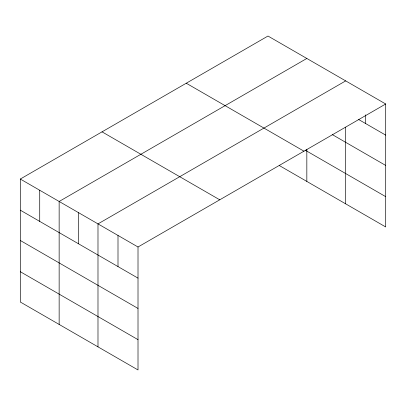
<?xml version="1.0" encoding="UTF-8"?>
<svg xmlns="http://www.w3.org/2000/svg" width="406" height="406" viewBox="0 0 406 406"><rect width="100%" height="100%" fill="white"/><g stroke="black" fill="none" stroke-linecap="round" stroke-linejoin="round"><path stroke-width="0.61" d="M20.3 179.041L138.01 246.995L138.01 369.962L20.3 302.008L20.3 179.041L267.99 36.038L385.7 103.992L385.7 226.959L279.323 165.541M306.834 58.464L59.144 201.467L59.144 324.43M345.679 80.89L97.988 223.894L97.988 346.856M138.01 246.995L385.7 103.992M358.66 119.521L385.7 135.132M332.189 134.543L385.7 165.435M305.216 150.19L385.7 196.656M186.252 83.225L303.962 151.184M102.038 131.849L219.747 199.808M20.3 210.176L138.01 278.135M20.3 240.479L138.01 308.438M20.3 271.7L138.01 339.66M365.689 114.862L365.689 123.581M345.679 127.179L345.679 203.853M306.834 149.251L306.834 181.426M117.999 235.444L117.999 266.585M78.566 212.678L78.566 243.818M39.722 190.252L39.722 221.392"/></g></svg>
